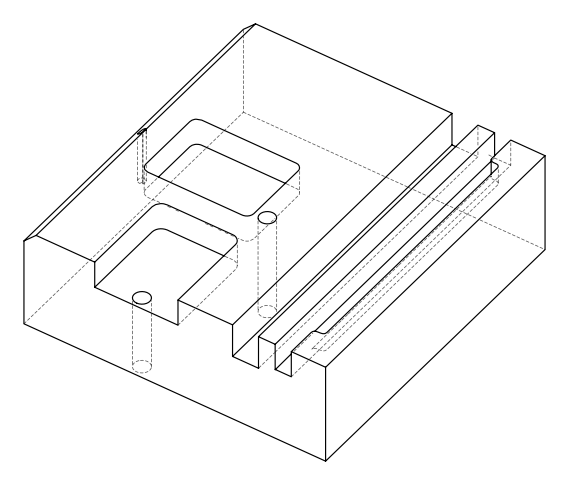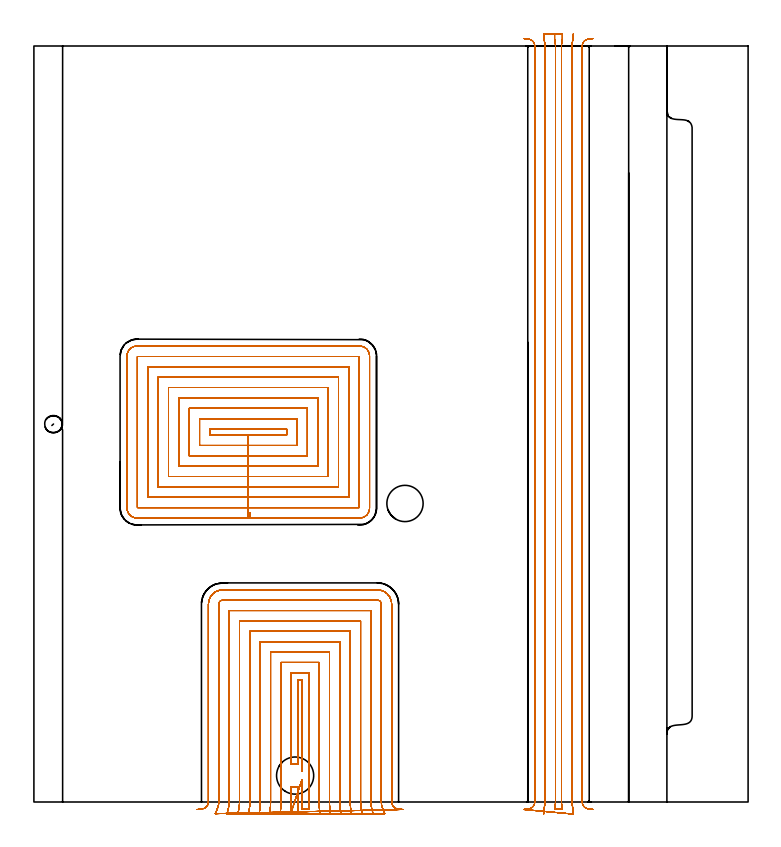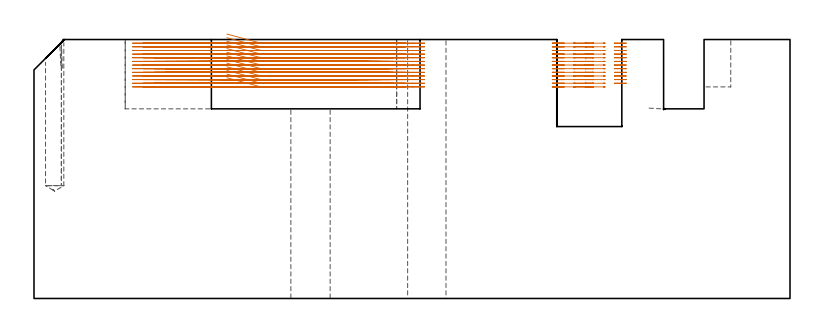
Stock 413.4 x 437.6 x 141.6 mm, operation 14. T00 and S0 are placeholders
(PLAN: 18 operations, 14 tool changes, 369.8 min)
(1 SPOT_DRILL | STEP1HOLE | NXT0321_9005460120000 | 0.05 min | 178 mm3)
(2 SPOT_DRILL_1 | STEP1HOLE_1 | NXT0321_9005460120000 | 0.06 min | 4453 mm3)
(3 SPOT_DRILL_2 | STEP1POCKET | NXT0321_9005460120000 | 0.03 min | 4 mm3)
(4 DRILL_BLIND_HOLE_INTO_CENTER | STEP1HOLE | NXT0301_026 | 0.04 min | 122 mm3)
(5 GUN_DRILL_THROUGH_HOLE | STEP1HOLE | UGT0307_001 | 0.63 min | 2581 mm3)
(6 SPADE_DRILL_TO_ENLARGE_THROUGH_HOLE | STEP1HOLE | UGT0306_004 | 0.59 min | 17317 mm3)
(7 DRILL_TO_ENLARGE_THROUGH_HOLE | STEP1HOLE | UGT0301_051 | 0.61 min | 28774 mm3)
(8 DRILL_BLIND_HOLE_INTO_CENTER_1 | STEP1HOLE_1 | NXT0301_062 | 0.07 min | 682 mm3)
(9 GUN_DRILL_THROUGH_HOLE_1 | STEP1HOLE_1 | UGT0307_006 | 0.52 min | 5759 mm3)
(10 DRILL_TO_ENLARGE_THROUGH_HOLE_1 | STEP1HOLE_1 | NXT0301_102 | 0.45 min | 9307 mm3)
(11 DRILL_TO_ENLARGE_THROUGH_HOLE_2 | STEP1HOLE_1 | UGT0301_052 | 0.46 min | 31129 mm3)
(12 DRILL_BLIND_HOLE_INTO_CENTER_2 | STEP1POCKET | UGT0301_032 | 0.34 min | 6322 mm3)
(13 AREA_MILL | FG_CHAMFER_SURFACE | UGT0205_001 | 21.44 min | 59886 mm3)
(14 MILL_OPEN_POCKET | POCKET_OPEN | NXT0201_009 | Follow Part, ap 2, ae 75% | 305.53 min | 1560207 mm3)
(15 MILL_RECTANGULAR_POCKET | POCKET_RECTANGULAR_STRAIGHT | NXT0201_012 | Follow Part, ap 4, ae 75% | 11.27 min | 190527 mm3)
(16 MILL_SLOT | SLOT_PARTIAL_RECTANGULAR | NXT0201_012 | Follow Part, ap 4, ae 75% | 13.91 min | 168472 mm3)
(17 MILL_RECTANGULAR_SLOT | SLOT_RECTANGULAR | UGT0201_004 | Follow Part, ap 8, ae 75% | 6.12 min | 337279 mm3)
(18 MILL_RECTANGULAR_SLOT_1 | SLOT_RECTANGULAR_1 | NXT0201_012 | Follow Part, ap 4, ae 75% | 7.66 min | 116016 mm3)
(TOOL NXT0321_9005460120000 | NC Spot Drill, 142deg, 12mm, Carbide, Uncoated | D12 PA142 FL30 Z2)
(TOOL NXT0301_026 | Carbide Drill 5.5mm [860.1-0550-017A1-MM 2214] | D5.5 PA140 FL28 Z2)
(TOOL UGT0307_001 | Gun Drill 5 mm | D5 PA130 FL24 Z1)
(TOOL UGT0306_004 | Spade Drill 13.5mm | D13.5 PA132 FL10 Z2)
(TOOL UGT0301_051 | Twist Drill 21 mm | D21 PA118 FL145 Z2)
(TOOL NXT0301_062 | Carbide Drill 9.1mm [860.1-0910-027A1-MM 2214] | D9.1 PA140 FL47 Z2)
(TOOL UGT0307_006 | Gun Drill 9 mm | D9 PA130 FL24 Z1)
(TOOL NXT0301_102 | Carbide Drill 13.5mm [860.1-1350-108A1-MM 2214] | D13.5 PA140 FL123 Z2)
(TOOL UGT0301_052 | Twist Drill 21.5 mm | D21.5 PA118 FL150 Z2)
(TOOL UGT0301_032 | Twist Drill 10 mm | D10 PA118 FL87 Z2)
(TOOL UGT0205_001 | Chamfer Mill 20 x 3 x 45 deg. | D20 FL50 Z2)
(TOOL NXT0201_009 | ENDMILL 8mm [2P460-0800-NA 1630] | D8 FL26 Z6)
(TOOL NXT0201_012 | ENDMILL 16mm [2P460-1600-NA 1630] | D16 FL38 Z6)
(TOOL UGT0201_004 | End Mill 32 mm | D32 FL53 Z6)
(OP 14 MILL_OPEN_POCKET, part 1 of 2)
G17 G21 G94 G90
T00 M6
G54
G17 G0 G90 X152.643 Y-6.992 S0 M3
G43 Z151.6 H1
Z139.608
G94 G1 X152.857 Y-4. F250.
G3 X153. Y0. R56. F500.
G1 Y8.801
G2 X150.172 Y8.636 R6.803
G1 X149.813 Y8.701
X149.667 Y8.732
X149.209 Y8.855
G2 X149. Y8.923 R6.803
G1 Y0.
G2 X148.846 Y-4. R52.
G1 X148.615 Y-6.991 F250.
X155.1 Y12.804 F500.
Y9.804 F250.
Y0. F500.
G3 X155.243 Y-4. R56.
G1 X159.254
G2 X159.1 Y0. R52.
G1 Y74.8
X149.
Y21.675
G2 X153. Y21.795 R6.769
G1 Y70.8
X155.1
Y20.8
Y17.8 F250.
G0 Z151.6
X165.535 Y-6.989
Z139.608
G1 X165.274 Y-4.
G2 X165.1 Y0. R46. F500.
G1 Y80.8
X143.
Y0.
G2 X142.826 Y-4. R46.
G1 X142.565 Y-6.989 F250.
X171.601 Y-6.985
X171.301 Y-4.
G2 X171.1 Y0. R40. F500.
G1 Y86.8
X137.
Y0.
G2 X136.799 Y-4. R40.
G1 X136.499 Y-6.985 F250.
X177.689 Y-6.979
X177.336 Y-4.
G2 X177.1 Y0. R34. F500.
G1 Y92.8
X131.
Y0.
G2 X130.764 Y-4. R34.
G1 X130.411 Y-6.979 F250.
X183.816 Y-6.969
X183.387 Y-4.
G2 X183.1 Y0. R28. F500.
G1 Y98.8
X125.
Y0.
G2 X124.713 Y-4. R28.
G1 X124.284 Y-6.969 F250.
X190.012 Y-6.95
X189.467 Y-4.
G2 X189.1 Y0. R22. F500.
G1 Y104.8
X119.
Y0.
G2 X118.633 Y-4. R22.
G1 X118.088 Y-6.95 F250.
X196.358 Y-6.905
X195.608 Y-4.
G2 X195.1 Y0. R16. F500.
G1 Y110.8
X113.
Y0.
G2 X112.492 Y-4. R16.
G1 X111.742 Y-6.905 F250.
X203.135 Y-6.75
X201.935 Y-4.
G2 X201.1 Y0. R10. F500.
G1 Y114.5
G3 X198.8 Y116.8 R2.3
G1 X109.3
G3 X107. Y114.5 R2.3
G1 Y0.
G2 X106.165 Y-4. R10.
G1 X104.965 Y-6.75 F250.
X213.589 Y-4.337
X210.611 Y-3.97
G2 X207.1 Y0. R4. F500.
G1 Y114.5
G3 X198.8 Y122.8 R8.3
G1 X109.3
G3 X101. Y114.5 R8.3
G1 Y0.
G2 X97.489 Y-3.97 R4.
G1 X94.511 Y-4.337 F250.
G0 X152.643 Y-6.992 Z137.615
G1 X152.857 Y-4.
G3 X153. Y0. R56. F500.
G1 Y8.802
G2 X149.258 Y8.841 R6.804
X149. Y8.923 R6.803
G1 Y0.
G2 X148.846 Y-4. R52.
G1 X148.615 Y-6.991 F250.
X155.1 Y12.804 F500.
Y9.804 F250.
Y0. F500.
G3 X155.243 Y-4. R56.
G1 X159.254
G2 X159.1 Y0. R52.
G1 Y74.8
X149.
Y21.675
G2 X153. Y21.795 R6.77
G1 Y70.8
X155.1
Y20.8
Y17.8 F250.
G0 Z151.6
X165.535 Y-6.989
Z137.615
G1 X165.274 Y-4.
G2 X165.1 Y0. R46. F500.
G1 Y80.8
X143.
Y0.
G2 X142.826 Y-4. R46.
G1 X142.565 Y-6.989 F250.
X171.601 Y-6.985
X171.301 Y-4.
G2 X171.1 Y0. R40. F500.
G1 Y86.8
X137.
Y0.
G2 X136.799 Y-4. R40.
G1 X136.499 Y-6.985 F250.
X177.689 Y-6.979
X177.336 Y-4.
G2 X177.1 Y0. R34. F500.
G1 Y92.8
X131.
Y0.
G2 X130.764 Y-4. R34.
G1 X130.411 Y-6.979 F250.
X183.816 Y-6.969
X183.387 Y-4.
G2 X183.1 Y0. R28. F500.
G1 Y98.8
X125.
Y0.
G2 X124.713 Y-4. R28.
G1 X124.284 Y-6.969 F250.
X190.012 Y-6.95
X189.467 Y-4.
G2 X189.1 Y0. R22. F500.
G1 Y104.8
X119.
Y0.
G2 X118.633 Y-4. R22.
G1 X118.088 Y-6.95 F250.
X196.358 Y-6.905
X195.608 Y-4.
G2 X195.1 Y0. R16. F500.
G1 Y110.8
X113.
Y0.
G2 X112.492 Y-4. R16.
G1 X111.742 Y-6.905 F250.
X203.135 Y-6.75
X201.935 Y-4.
G2 X201.1 Y0. R10. F500.
G1 Y114.5
G3 X198.8 Y116.8 R2.3
G1 X109.3
G3 X107. Y114.5 R2.3
G1 Y0.
G2 X106.165 Y-4. R10.
G1 X104.965 Y-6.75 F250.
X213.589 Y-4.337
X210.611 Y-3.97
G2 X207.1 Y0. R4. F500.
G1 Y114.5
G3 X198.8 Y122.8 R8.3
G1 X109.3
G3 X101. Y114.5 R8.3
G1 Y0.
G2 X97.489 Y-3.97 R4.
G1 X94.511 Y-4.337 F250.
G0 X152.643 Y-6.992 Z135.623
G1 X152.857 Y-4.
G3 X153. Y0. R56. F500.
G1 Y8.802
G2 X149. Y8.923 R6.804
G1 Y0.
G2 X148.846 Y-4. R52.
G1 X148.615 Y-6.991 F250.
X155.1 Y12.804 F500.
Y9.804 F250.
Y0. F500.
G3 X155.243 Y-4. R56.
G1 X159.254
G2 X159.1 Y0. R52.
G1 Y74.8
X149.
Y21.675
G2 X153. Y21.795 R6.77
G1 Y70.8
X155.1
Y20.8
Y17.8 F250.
G0 Z151.6
X165.535 Y-6.989
Z135.623
G1 X165.274 Y-4.
G2 X165.1 Y0. R46. F500.
G1 Y80.8
X143.
Y0.
G2 X142.826 Y-4. R46.
G1 X142.565 Y-6.989 F250.
X171.601 Y-6.985
X171.301 Y-4.
G2 X171.1 Y0. R40. F500.
G1 Y86.8
X137.
Y0.
G2 X136.799 Y-4. R40.
G1 X136.499 Y-6.985 F250.
X177.689 Y-6.979
X177.336 Y-4.
G2 X177.1 Y0. R34. F500.
G1 Y92.8
X131.
Y0.
G2 X130.764 Y-4. R34.
G1 X130.411 Y-6.979 F250.
X183.816 Y-6.969
X183.387 Y-4.
G2 X183.1 Y0. R28. F500.
G1 Y98.8
X125.
Y0.
G2 X124.713 Y-4. R28.
G1 X124.284 Y-6.969 F250.
X190.012 Y-6.95
X189.467 Y-4.
G2 X189.1 Y0. R22. F500.
G1 Y104.8
X119.
Y0.
G2 X118.633 Y-4. R22.
G1 X118.088 Y-6.95 F250.
X196.358 Y-6.905
X195.608 Y-4.
G2 X195.1 Y0. R16. F500.
G1 Y110.8
X113.
Y0.
G2 X112.492 Y-4. R16.
G1 X111.742 Y-6.905 F250.
X203.135 Y-6.75
X201.935 Y-4.
G2 X201.1 Y0. R10. F500.
G1 Y114.5
G3 X198.8 Y116.8 R2.3
G1 X109.3
G3 X107. Y114.5 R2.3
G1 Y0.
G2 X106.165 Y-4. R10.
G1 X104.965 Y-6.75 F250.
X213.589 Y-4.337
X210.611 Y-3.97
G2 X207.1 Y0. R4. F500.
G1 Y114.5
G3 X198.8 Y122.8 R8.3
G1 X109.3
G3 X101. Y114.5 R8.3
G1 Y0.
G2 X97.489 Y-3.97 R4.
G1 X94.511 Y-4.337 F250.
G0 X152.643 Y-6.992 Z133.631
G1 X152.857 Y-4.
G3 X153. Y0. R56. F500.
G1 Y8.802
G2 X149. Y8.923 R6.804
G1 Y0.
G2 X148.846 Y-4. R52.
G1 X148.615 Y-6.991 F250.
X155.1 Y12.804 F500.
Y9.804 F250.
Y0. F500.
G3 X155.243 Y-4. R56.
G1 X159.254
G2 X159.1 Y0. R52.
G1 Y74.8
X149.
Y21.675
G2 X153. Y21.795 R6.769
G1 Y70.8
X155.1
Y20.8
Y17.8 F250.
G0 Z151.6
X165.535 Y-6.989
Z133.631
G1 X165.274 Y-4.
G2 X165.1 Y0. R46. F500.
G1 Y80.8
X143.
Y0.
G2 X142.826 Y-4. R46.
G1 X142.565 Y-6.989 F250.
X171.601 Y-6.985
X171.301 Y-4.
G2 X171.1 Y0. R40. F500.
G1 Y86.8
X137.
Y0.
G2 X136.799 Y-4. R40.
G1 X136.499 Y-6.985 F250.
X177.689 Y-6.979
X177.336 Y-4.
G2 X177.1 Y0. R34. F500.
G1 Y92.8
X131.
Y0.
G2 X130.764 Y-4. R34.
G1 X130.411 Y-6.979 F250.
X183.816 Y-6.969
X183.387 Y-4.
G2 X183.1 Y0. R28. F500.
G1 Y98.8
X125.
Y0.
G2 X124.713 Y-4. R28.
G1 X124.284 Y-6.969 F250.
X190.012 Y-6.95
X189.467 Y-4.
G2 X189.1 Y0. R22. F500.
G1 Y104.8
X119.
Y0.
G2 X118.633 Y-4. R22.
G1 X118.088 Y-6.95 F250.
X196.358 Y-6.905
X195.608 Y-4.
G2 X195.1 Y0. R16. F500.
G1 Y110.8
X113.
Y0.
G2 X112.492 Y-4. R16.
G1 X111.742 Y-6.905 F250.
X203.135 Y-6.75
X201.935 Y-4.
G2 X201.1 Y0. R10. F500.
G1 Y114.5
G3 X198.8 Y116.8 R2.3
G1 X109.3
G3 X107. Y114.5 R2.3
G1 Y0.
G2 X106.165 Y-4. R10.
G1 X104.965 Y-6.75 F250.
X213.589 Y-4.337
X210.611 Y-3.97
G2 X207.1 Y0. R4. F500.
G1 Y114.5
G3 X198.8 Y122.8 R8.3
G1 X109.3
G3 X101. Y114.5 R8.3
G1 Y0.
G2 X97.489 Y-3.97 R4.
G1 X94.511 Y-4.337 F250.
G0 X152.643 Y-6.992 Z131.638
G1 X152.857 Y-4.
G3 X153. Y0. R56. F500.
G1 Y8.802
G2 X149. Y8.923 R6.804
G1 Y0.
G2 X148.846 Y-4. R52.
G1 X148.615 Y-6.991 F250.
X155.1 Y12.804 F500.
Y9.804 F250.
Y0. F500.
G3 X155.243 Y-4. R56.
G1 X159.254
G2 X159.1 Y0. R52.
G1 Y74.8
X149.
Y21.675
G2 X153. Y21.795 R6.769
G1 Y70.8
X155.1
Y20.8
Y17.8 F250.
G0 Z151.6
X165.535 Y-6.989
Z131.638
G1 X165.274 Y-4.
G2 X165.1 Y0. R46. F500.
G1 Y80.8
X143.
Y0.
G2 X142.826 Y-4. R46.
G1 X142.565 Y-6.989 F250.
X171.601 Y-6.985
X171.301 Y-4.
G2 X171.1 Y0. R40. F500.
G1 Y86.8
X137.
Y0.
G2 X136.799 Y-4. R40.
G1 X136.499 Y-6.985 F250.
X177.689 Y-6.979
X177.336 Y-4.
G2 X177.1 Y0. R34. F500.
G1 Y92.8
X131.
Y0.
G2 X130.764 Y-4. R34.
G1 X130.411 Y-6.979 F250.
X183.816 Y-6.969
X183.387 Y-4.
G2 X183.1 Y0. R28. F500.
G1 Y98.8
X125.
Y0.
G2 X124.713 Y-4. R28.
G1 X124.284 Y-6.969 F250.
X190.012 Y-6.95
X189.467 Y-4.
G2 X189.1 Y0. R22. F500.
G1 Y104.8
X119.
Y0.
G2 X118.633 Y-4. R22.
G1 X118.088 Y-6.95 F250.
X196.358 Y-6.905
X195.608 Y-4.
G2 X195.1 Y0. R16. F500.
G1 Y110.8
X113.
Y0.
G2 X112.492 Y-4. R16.
G1 X111.742 Y-6.905 F250.
X203.135 Y-6.75
X201.935 Y-4.
G2 X201.1 Y0. R10. F500.
G1 Y114.5
G3 X198.8 Y116.8 R2.3
G1 X109.3
G3 X107. Y114.5 R2.3
G1 Y0.
G2 X106.165 Y-4. R10.
G1 X104.965 Y-6.75 F250.
X213.589 Y-4.337
X210.611 Y-3.97
G2 X207.1 Y0. R4. F500.
G1 Y114.5
G3 X198.8 Y122.8 R8.3
G1 X109.3
G3 X101. Y114.5 R8.3
G1 Y0.
G2 X97.489 Y-3.97 R4.
G1 X94.511 Y-4.337 F250.
G0 X152.643 Y-6.992 Z129.646
G1 X152.857 Y-4.
G3 X153. Y0. R56. F500.
G1 Y8.802
G2 X149. Y8.923 R6.804
G1 Y0.
G2 X148.846 Y-4. R52.
G1 X148.615 Y-6.991 F250.
X155.1 Y12.804 F500.
Y9.804 F250.
Y0. F500.
G3 X155.243 Y-4. R56.
G1 X159.254
G2 X159.1 Y0. R52.
G1 Y74.8
X149.
Y21.675
G2 X153. Y21.795 R6.769
G1 Y70.8
X155.1
Y20.8
Y17.8 F250.
G0 Z151.6
X165.535 Y-6.989
Z129.646
G1 X165.274 Y-4.
G2 X165.1 Y0. R46. F500.
G1 Y80.8
X143.
Y0.
G2 X142.826 Y-4. R46.
G1 X142.565 Y-6.989 F250.
X171.601 Y-6.985
X171.301 Y-4.
G2 X171.1 Y0. R40. F500.
G1 Y86.8
X137.
Y0.
G2 X136.799 Y-4. R40.
G1 X136.499 Y-6.985 F250.
X177.689 Y-6.979
X177.336 Y-4.
G2 X177.1 Y0. R34. F500.
G1 Y92.8
X131.
Y0.
G2 X130.764 Y-4. R34.
G1 X130.411 Y-6.979 F250.
X183.816 Y-6.969
X183.387 Y-4.
G2 X183.1 Y0. R28. F500.
G1 Y98.8
X125.
Y0.
G2 X124.713 Y-4. R28.
G1 X124.284 Y-6.969 F250.
X190.012 Y-6.95
X189.467 Y-4.
G2 X189.1 Y0. R22. F500.
G1 Y104.8
X119.
Y0.
G2 X118.633 Y-4. R22.
G1 X118.088 Y-6.95 F250.
X196.358 Y-6.905
X195.608 Y-4.
G2 X195.1 Y0. R16. F500.
G1 Y110.8
X113.
Y0.
G2 X112.492 Y-4. R16.
G1 X111.742 Y-6.905 F250.
X203.135 Y-6.75
X201.935 Y-4.
G2 X201.1 Y0. R10. F500.
G1 Y114.5
G3 X198.8 Y116.8 R2.3
G1 X109.3
G3 X107. Y114.5 R2.3
G1 Y0.
G2 X106.165 Y-4. R10.
G1 X104.965 Y-6.75 F250.
X213.589 Y-4.337
X210.611 Y-3.97
G2 X207.1 Y0. R4. F500.
G1 Y114.5
G3 X198.8 Y122.8 R8.3
G1 X109.3
G3 X101. Y114.5 R8.3
G1 Y0.
G2 X97.489 Y-3.97 R4.
G1 X94.511 Y-4.337 F250.
G0 X152.643 Y-6.992 Z127.654
G1 X152.857 Y-4.
G3 X153. Y0. R56. F500.
G1 Y8.802
G2 X149. Y8.923 R6.804
G1 Y0.
G2 X148.846 Y-4. R52.
G1 X148.615 Y-6.991 F250.
X155.1 Y12.804 F500.
Y9.804 F250.
Y0. F500.
G3 X155.243 Y-4. R56.
G1 X159.254
G2 X159.1 Y0. R52.
G1 Y74.8
X149.
Y21.675
G2 X153. Y21.795 R6.769
G1 Y70.8
X155.1
Y20.8
Y17.8 F250.
G0 Z151.6
X165.535 Y-6.989
Z127.654
G1 X165.274 Y-4.
G2 X165.1 Y0. R46. F500.
G1 Y80.8
X143.
Y0.
G2 X142.826 Y-4. R46.
G1 X142.565 Y-6.989 F250.
X171.601 Y-6.985
X171.301 Y-4.
G2 X171.1 Y0. R40. F500.
G1 Y86.8
X137.
Y0.
G2 X136.799 Y-4. R40.
G1 X136.499 Y-6.985 F250.
X177.689 Y-6.979
X177.336 Y-4.
G2 X177.1 Y0. R34. F500.
G1 Y92.8
X131.
Y0.
G2 X130.764 Y-4. R34.
G1 X130.411 Y-6.979 F250.
X183.816 Y-6.969
X183.387 Y-4.
G2 X183.1 Y0. R28. F500.
G1 Y98.8
X125.
Y0.
G2 X124.713 Y-4. R28.
G1 X124.284 Y-6.969 F250.
X190.012 Y-6.95
X189.467 Y-4.
G2 X189.1 Y0. R22. F500.
G1 Y104.8
X119.
Y0.
G2 X118.633 Y-4. R22.
G1 X118.088 Y-6.95 F250.
X196.358 Y-6.905
X195.608 Y-4.
G2 X195.1 Y0. R16. F500.
G1 Y110.8
X113.
Y0.
G2 X112.492 Y-4. R16.
G1 X111.742 Y-6.905 F250.
X203.135 Y-6.75
X201.935 Y-4.
G2 X201.1 Y0. R10. F500.
G1 Y114.5
G3 X198.8 Y116.8 R2.3
G1 X109.3
G3 X107. Y114.5 R2.3
G1 Y0.
G2 X106.165 Y-4. R10.
G1 X104.965 Y-6.75 F250.
X213.589 Y-4.337
X210.611 Y-3.97
G2 X207.1 Y0. R4. F500.
G1 Y114.5
G3 X198.8 Y122.8 R8.3
G1 X109.3
G3 X101. Y114.5 R8.3
G1 Y0.
G2 X97.489 Y-3.97 R4.
G1 X94.511 Y-4.337 F250.
G0 X152.643 Y-6.992 Z125.661
G1 X152.857 Y-4.
G3 X153. Y0. R56. F500.
G1 Y8.802
G2 X149.264 Y8.839 R6.804
X149. Y8.923 R6.803
G1 Y0.
G2 X148.846 Y-4. R52.
G1 X148.615 Y-6.991 F250.
X155.1 Y12.804 F500.
Y9.804 F250.
Y0. F500.
G3 X155.243 Y-4. R56.
G1 X159.254
G2 X159.1 Y0. R52.
G1 Y74.8
X149.
Y21.675
G2 X153. Y21.795 R6.769
G1 Y70.8
X155.1
Y20.8
Y17.8 F250.
G0 Z151.6
X165.535 Y-6.989
Z125.661
G1 X165.274 Y-4.
G2 X165.1 Y0. R46. F500.
G1 Y80.8
X143.
Y0.
G2 X142.826 Y-4. R46.
G1 X142.565 Y-6.989 F250.
X171.601 Y-6.985
X171.301 Y-4.
G2 X171.1 Y0. R40. F500.
G1 Y86.8
X137.
Y0.
G2 X136.799 Y-4. R40.
G1 X136.499 Y-6.985 F250.
X177.689 Y-6.979
X177.336 Y-4.
G2 X177.1 Y0. R34. F500.
G1 Y92.8
X131.
Y0.
G2 X130.764 Y-4. R34.
G1 X130.411 Y-6.979 F250.
X183.816 Y-6.969
X183.387 Y-4.
G2 X183.1 Y0. R28. F500.
G1 Y98.8
X125.
Y0.
G2 X124.713 Y-4. R28.
G1 X124.284 Y-6.969 F250.
X190.012 Y-6.95
X189.467 Y-4.
G2 X189.1 Y0. R22. F500.
G1 Y104.8
X119.
Y0.
G2 X118.633 Y-4. R22.
G1 X118.088 Y-6.95 F250.
X196.358 Y-6.905
X195.608 Y-4.
G2 X195.1 Y0. R16. F500.
G1 Y110.8
X113.
Y0.
G2 X112.492 Y-4. R16.
G1 X111.742 Y-6.905 F250.
X203.135 Y-6.75
X201.935 Y-4.
G2 X201.1 Y0. R10. F500.
G1 Y114.5
G3 X198.8 Y116.8 R2.3
G1 X109.3
G3 X107. Y114.5 R2.3
G1 Y0.
G2 X106.165 Y-4. R10.
G1 X104.965 Y-6.75 F250.
X213.589 Y-4.337
X210.611 Y-3.97
G2 X207.1 Y0. R4. F500.
G1 Y114.5
G3 X198.8 Y122.8 R8.3
G1 X109.3
G3 X101. Y114.5 R8.3
G1 Y0.
G2 X97.489 Y-3.97 R4.
G1 X94.511 Y-4.337 F250.
G0 X152.643 Y-6.992 Z123.669
G1 X152.857 Y-4.
G3 X153. Y0. R56. F500.
G1 Y8.802
G2 X149.264 Y8.839 R6.804
X149. Y8.923 R6.803
G1 Y0.
G2 X148.846 Y-4. R52.
G1 X148.615 Y-6.991 F250.
X155.1 Y12.804 F500.
Y9.804 F250.
Y0. F500.
G3 X155.243 Y-4. R56.
G1 X159.254
G2 X159.1 Y0. R52.
G1 Y74.8
X149.
Y21.675
G2 X153. Y21.795 R6.77
G1 Y70.8
X155.1
Y20.8
Y17.8 F250.
G0 Z151.6
X165.535 Y-6.989
Z123.669
G1 X165.274 Y-4.
G2 X165.1 Y0. R46. F500.
G1 Y80.8
X143.
Y0.
G2 X142.826 Y-4. R46.
G1 X142.565 Y-6.989 F250.
X171.601 Y-6.985
X171.301 Y-4.
G2 X171.1 Y0. R40. F500.
G1 Y86.8
X137.
Y0.
G2 X136.799 Y-4. R40.
G1 X136.499 Y-6.985 F250.
X177.689 Y-6.979
X177.336 Y-4.
G2 X177.1 Y0. R34. F500.
G1 Y92.8
X131.
Y0.
G2 X130.764 Y-4. R34.
G1 X130.411 Y-6.979 F250.
X183.816 Y-6.969
X183.387 Y-4.
G2 X183.1 Y0. R28. F500.
G1 Y98.8
X125.
Y0.
G2 X124.713 Y-4. R28.
G1 X124.284 Y-6.969 F250.
X190.012 Y-6.95
X189.467 Y-4.
G2 X189.1 Y0. R22. F500.
G1 Y104.8
X119.
Y0.
G2 X118.633 Y-4. R22.
G1 X118.088 Y-6.95 F250.
X196.358 Y-6.905
X195.608 Y-4.
G2 X195.1 Y0. R16. F500.
G1 Y110.8
X113.
Y0.
G2 X112.492 Y-4. R16.
G1 X111.742 Y-6.905 F250.
X203.135 Y-6.75
X201.935 Y-4.
G2 X201.1 Y0. R10. F500.
G1 Y114.5
G3 X198.8 Y116.8 R2.3
G1 X109.3
G3 X107. Y114.5 R2.3
G1 Y0.
G2 X106.165 Y-4. R10.
G1 X104.965 Y-6.75 F250.
X213.589 Y-4.337
X210.611 Y-3.97
G2 X207.1 Y0. R4. F500.
G1 Y114.5
G3 X198.8 Y122.8 R8.3
G1 X109.3
G3 X101. Y114.5 R8.3
G1 Y0.
G2 X97.489 Y-3.97 R4.
G1 X94.511 Y-4.337 F250.
G0 X152.643 Y-6.992 Z121.677
G1 X152.857 Y-4.
G3 X153. Y0. R56. F500.
G1 Y8.802
G2 X149. Y8.923 R6.804
G1 Y0.
G2 X148.846 Y-4. R52.
G1 X148.615 Y-6.991 F250.
X155.1 Y12.804 F500.
Y9.804 F250.
Y0. F500.
G3 X155.243 Y-4. R56.
G1 X159.254
G2 X159.1 Y0. R52.
G1 Y74.8
X149.
Y21.675
G2 X153. Y21.795 R6.77
G1 Y70.8
X155.1
Y20.8
Y17.8 F250.
G0 Z151.6
X165.535 Y-6.989
Z121.677
G1 X165.274 Y-4.
G2 X165.1 Y0. R46. F500.
G1 Y80.8
X143.
Y0.
G2 X142.826 Y-4. R46.
G1 X142.565 Y-6.989 F250.
X171.601 Y-6.985
X171.301 Y-4.
G2 X171.1 Y0. R40. F500.
G1 Y86.8
X137.
Y0.
G2 X136.799 Y-4. R40.
G1 X136.499 Y-6.985 F250.
X177.689 Y-6.979
X177.336 Y-4.
G2 X177.1 Y0. R34. F500.
G1 Y92.8
X131.
Y0.
G2 X130.764 Y-4. R34.
G1 X130.411 Y-6.979 F250.
X183.816 Y-6.969
X183.387 Y-4.
G2 X183.1 Y0. R28. F500.
G1 Y98.8
X125.
Y0.
G2 X124.713 Y-4. R28.
G1 X124.284 Y-6.969 F250.
X190.012 Y-6.95
X189.467 Y-4.
G2 X189.1 Y0. R22. F500.
G1 Y104.8
X119.
Y0.
G2 X118.633 Y-4. R22.
G1 X118.088 Y-6.95 F250.
X196.358 Y-6.905
X195.608 Y-4.
G2 X195.1 Y0. R16. F500.
G1 Y110.8
X113.
Y0.
G2 X112.492 Y-4. R16.
G1 X111.742 Y-6.905 F250.
X203.135 Y-6.75
X201.935 Y-4.
G2 X201.1 Y0. R10. F500.
G1 Y114.5
G3 X198.8 Y116.8 R2.3
G1 X109.3
G3 X107. Y114.5 R2.3
G1 Y0.
G2 X106.165 Y-4. R10.
G1 X104.965 Y-6.75 F250.
X213.589 Y-4.337
X210.611 Y-3.97
G2 X207.1 Y0. R4. F500.
G1 Y114.5
G3 X198.8 Y122.8 R8.3
G1 X109.3
G3 X101. Y114.5 R8.3
G1 Y0.
G2 X97.489 Y-3.97 R4.
G1 X94.511 Y-4.337 F250.
G0 X152.643 Y-6.992 Z119.685
G1 X152.857 Y-4.
G3 X153. Y0. R56. F500.
G1 Y8.802
G2 X149. Y8.923 R6.804
G1 Y0.
G2 X148.846 Y-4. R52.
G1 X148.615 Y-6.991 F250.
X155.1 Y12.804 F500.
Y9.804 F250.
Y0. F500.
G3 X155.243 Y-4. R56.
G1 X159.254
G2 X159.1 Y0. R52.
G1 Y74.8
X149.
Y21.675
G2 X153. Y21.795 R6.769
G1 Y70.8
X155.1
Y20.8
Y17.8 F250.
G0 Z151.6
X165.535 Y-6.989
Z119.685
G1 X165.274 Y-4.
G2 X165.1 Y0. R46. F500.
G1 Y80.8
X143.
Y0.
G2 X142.826 Y-4. R46.
G1 X142.565 Y-6.989 F250.
X171.601 Y-6.985
X171.301 Y-4.
G2 X171.1 Y0. R40. F500.
G1 Y86.8
X137.
Y0.
G2 X136.799 Y-4. R40.
G1 X136.499 Y-6.985 F250.
X177.689 Y-6.979
X177.336 Y-4.
G2 X177.1 Y0. R34. F500.
G1 Y92.8
X131.
Y0.
G2 X130.764 Y-4. R34.
G1 X130.411 Y-6.979 F250.
X183.816 Y-6.969
X183.387 Y-4.
G2 X183.1 Y0. R28. F500.
G1 Y98.8
X125.
Y0.
G2 X124.713 Y-4. R28.
G1 X124.284 Y-6.969 F250.
X190.012 Y-6.95
X189.467 Y-4.
G2 X189.1 Y0. R22. F500.
G1 Y104.8
X119.
Y0.
G2 X118.633 Y-4. R22.
G1 X118.088 Y-6.95 F250.
X196.358 Y-6.905
X195.608 Y-4.
G2 X195.1 Y0. R16. F500.
G1 Y110.8
X113.
Y0.
G2 X112.492 Y-4. R16.
G1 X111.742 Y-6.905 F250.
X203.135 Y-6.75
X201.935 Y-4.
G2 X201.1 Y0. R10. F500.
G1 Y114.5
G3 X198.8 Y116.8 R2.3
G1 X109.3
G3 X107. Y114.5 R2.3
G1 Y0.
G2 X106.165 Y-4. R10.
G1 X104.965 Y-6.75 F250.
X213.589 Y-4.337
X210.611 Y-3.97
G2 X207.1 Y0. R4. F500.
G1 Y114.5
G3 X198.8 Y122.8 R8.3
G1 X109.3
G3 X101. Y114.5 R8.3
G1 Y0.
G2 X97.489 Y-3.97 R4.
G1 X94.511 Y-4.337 F250.
G0 X152.643 Y-6.992 Z117.692
G1 X152.857 Y-4.
G3 X153. Y0. R56. F500.
G1 Y8.802
G2 X149. Y8.923 R6.804
G1 Y0.
G2 X148.846 Y-4. R52.
G1 X148.615 Y-6.991 F250.
X155.1 Y12.804 F500.
Y9.804 F250.
Y0. F500.
G3 X155.243 Y-4. R56.
G1 X159.254
G2 X159.1 Y0. R52.
G1 Y74.8
X149.
Y21.675
G2 X153. Y21.795 R6.769
G1 Y70.8
X155.1
Y20.8
Y17.8 F250.
G0 Z151.6
X165.535 Y-6.989
Z117.692
G1 X165.274 Y-4.
G2 X165.1 Y0. R46. F500.
G1 Y80.8
X143.
Y0.
G2 X142.826 Y-4. R46.
G1 X142.565 Y-6.989 F250.
X171.601 Y-6.985
X171.301 Y-4.
G2 X171.1 Y0. R40. F500.
G1 Y86.8
X137.
Y0.
G2 X136.799 Y-4. R40.
G1 X136.499 Y-6.985 F250.
X177.689 Y-6.979
X177.336 Y-4.
G2 X177.1 Y0. R34. F500.
G1 Y92.8
X131.
Y0.
G2 X130.764 Y-4. R34.
G1 X130.411 Y-6.979 F250.
X183.816 Y-6.969
X183.387 Y-4.
G2 X183.1 Y0. R28. F500.
G1 Y98.8
X125.
Y0.
G2 X124.713 Y-4. R28.
G1 X124.284 Y-6.969 F250.
X190.012 Y-6.95
X189.467 Y-4.
G2 X189.1 Y0. R22. F500.
G1 Y104.8
X119.
Y0.
G2 X118.633 Y-4. R22.
G1 X118.088 Y-6.95 F250.
X196.358 Y-6.905
X195.608 Y-4.
G2 X195.1 Y0. R16. F500.
G1 Y110.8
X113.
Y0.
G2 X112.492 Y-4. R16.
G1 X111.742 Y-6.905 F250.
X203.135 Y-6.75
X201.935 Y-4.
G2 X201.1 Y0. R10. F500.
G1 Y114.5
G3 X198.8 Y116.8 R2.3
G1 X109.3
G3 X107. Y114.5 R2.3
G1 Y0.
G2 X106.165 Y-4. R10.
G1 X104.965 Y-6.75 F250.
X213.589 Y-4.337
X210.611 Y-3.97
G2 X207.1 Y0. R4. F500.
G1 Y114.5
G3 X198.8 Y122.8 R8.3
G1 X109.3
G3 X101. Y114.5 R8.3
G1 Y0.
G2 X97.489 Y-3.97 R4.
G1 X94.511 Y-4.337 F250.
G0 X152.643 Y-6.992 Z115.7
G1 X152.857 Y-4.
G3 X153. Y0. R56. F500.
G1 Y8.802
G2 X149. Y8.923 R6.804
G1 Y0.
G2 X148.846 Y-4. R52.
G1 X148.615 Y-6.991 F250.
X155.1 Y12.804 F500.
Y9.804 F250.
Y0. F500.
G3 X155.243 Y-4. R56.
G1 X159.254
G2 X159.1 Y0. R52.
G1 Y74.8
X149.
Y21.675
G2 X153. Y21.795 R6.769
G1 Y70.8
X155.1
Y20.8
Y17.8 F250.
G0 Z151.6
X165.535 Y-6.989
Z115.7
G1 X165.274 Y-4.
G2 X165.1 Y0. R46. F500.
G1 Y80.8
X143.
Y0.
G2 X142.826 Y-4. R46.
G1 X142.565 Y-6.989 F250.
X171.601 Y-6.985
X171.301 Y-4.
G2 X171.1 Y0. R40. F500.
G1 Y86.8
X137.
Y0.
G2 X136.799 Y-4. R40.
G1 X136.499 Y-6.985 F250.
X177.689 Y-6.979
X177.336 Y-4.
G2 X177.1 Y0. R34. F500.
G1 Y92.8
X131.
Y0.
G2 X130.764 Y-4. R34.
G1 X130.411 Y-6.979 F250.
X183.816 Y-6.969
X183.387 Y-4.
G2 X183.1 Y0. R28. F500.
G1 Y98.8
X125.
Y0.
G2 X124.713 Y-4. R28.
G1 X124.284 Y-6.969 F250.
X190.012 Y-6.95
X189.467 Y-4.
G2 X189.1 Y0. R22. F500.
G1 Y104.8
X119.
Y0.
G2 X118.633 Y-4. R22.
G1 X118.088 Y-6.95 F250.
X196.358 Y-6.905
X195.608 Y-4.
G2 X195.1 Y0. R16. F500.
G1 Y110.8
X113.
Y0.
G2 X112.492 Y-4. R16.
G1 X111.742 Y-6.905 F250.
X203.135 Y-6.75
X201.935 Y-4.
G2 X201.1 Y0. R10. F500.
G1 Y114.5
G3 X198.8 Y116.8 R2.3
G1 X109.3
G3 X107. Y114.5 R2.3
G1 Y0.
G2 X106.165 Y-4. R10.
G1 X104.965 Y-6.75 F250.
X213.589 Y-4.337
X210.611 Y-3.97
G2 X207.1 Y0. R4. F500.
G1 Y114.5
G3 X198.8 Y122.8 R8.3
G1 X109.3
G3 X101. Y114.5 R8.3
G1 Y0.
G2 X97.489 Y-3.97 R4.
G1 X94.511 Y-4.337 F250.
G0 Z151.6
X105.468 Y212.4
Z144.6
G1 X124.1 Z139.608
X146.3 F500.
Y215.9
X101.9
Y212.4
X124.1
Y206.4
X152.3
Y221.9
X95.9
Y206.4
X124.1
Y200.4
X158.3
Y227.9
X89.9
Y200.4
X124.1
Y194.4
X164.3
Y233.9
X83.9
Y194.4
X124.1
Y188.4
X170.3
Y239.9
X77.9
Y188.4
X124.1
Y182.4
X176.3
Y245.9
X71.9
Y182.4
X124.1
Y176.4
X182.3
Y251.9
X65.9
Y176.4
X124.1
Y170.4
X188.3
Y257.9
X59.9
Y170.4
X124.1
Y164.4
X188.6
G3 X194.3 Y170.1 R5.7
G1 Y258.2
G3 X188.6 Y263.9 R5.7
G1 X59.6
G3 X53.9 Y258.2 R5.7
G1 Y170.1
G3 X59.6 Y164.4 R5.7
G1 X124.1
X125.1
Y167.4 F250.
G0 X105.468 Y212.4 Z142.608
G1 X124.1 Z137.615
X146.3 F500.
Y215.9
X101.9
Y212.4
X124.1
Y206.4
X152.3
Y221.9
X95.9
Y206.4
X124.1
Y200.4
X158.3
Y227.9
X89.9
Y200.4
X124.1
Y194.4
X164.3
Y233.9
X83.9
Y194.4
X124.1
Y188.4
X170.3
Y239.9
X77.9
Y188.4
X124.1
Y182.4
X176.3
Y245.9
X71.9
Y182.4
X124.1
Y176.4
X182.3
Y251.9
X65.9
Y176.4
X124.1
Y170.4
X188.3
Y257.9
X59.9
Y170.4
X124.1
Y164.4
X188.6
G3 X194.3 Y170.1 R5.7
G1 Y258.2
G3 X188.6 Y263.9 R5.7
G1 X59.6
G3 X53.9 Y258.2 R5.7
G1 Y170.1
G3 X59.6 Y164.4 R5.7
G1 X124.1
X125.1
Y167.4 F250.
G0 X105.468 Y212.4 Z140.615
G1 X124.1 Z135.623
X146.3 F500.
Y215.9
X101.9
Y212.4
X124.1
Y206.4
X152.3
Y221.9
X95.9
Y206.4
X124.1
Y200.4
X158.3
Y227.9
X89.9
Y200.4
X124.1
Y194.4
X164.3
Y233.9
X83.9
Y194.4
X124.1
Y188.4
X170.3
Y239.9
X77.9
Y188.4
X124.1
Y182.4
X176.3
Y245.9
X71.9
Y182.4
X124.1
Y176.4
X182.3
Y251.9
X65.9
Y176.4
X124.1
Y170.4
X188.3
Y257.9
X59.9
Y170.4
X124.1
Y164.4
X188.6
G3 X194.3 Y170.1 R5.7
G1 Y258.2
G3 X188.6 Y263.9 R5.7
G1 X59.6
G3 X53.9 Y258.2 R5.7
G1 Y170.1
G3 X59.6 Y164.4 R5.7
G1 X124.1
X125.1
Y167.4 F250.
G0 X105.468 Y212.4 Z138.623
G1 X124.1 Z133.631
X146.3 F500.
Y215.9
X101.9
Y212.4
X124.1
Y206.4
X152.3
Y221.9
X95.9
Y206.4
X124.1
Y200.4
X158.3
Y227.9
X89.9
Y200.4
X124.1
Y194.4
X164.3
Y233.9
X83.9
Y194.4
X124.1
Y188.4
X170.3
Y239.9
X77.9
Y188.4
X124.1
Y182.4
X176.3
Y245.9
X71.9
Y182.4
X124.1
Y176.4
X182.3
Y251.9
X65.9
Y176.4
X124.1
Y170.4
X188.3
Y257.9
X59.9
Y170.4
X124.1
Y164.4
X188.6
G3 X194.3 Y170.1 R5.7
G1 Y258.2
G3 X188.6 Y263.9 R5.7
G1 X59.6
G3 X53.9 Y258.2 R5.7
G1 Y170.1
G3 X59.6 Y164.4 R5.7
G1 X124.1
X125.1
Y167.4 F250.
G0 X105.468 Y212.4 Z136.631
G1 X124.1 Z131.638
X146.3 F500.
Y215.9
X101.9
Y212.4
X124.1
Y206.4
X152.3
Y221.9
X95.9
Y206.4
X124.1
Y200.4
X158.3
Y227.9
X89.9
Y200.4
X124.1
Y194.4
X164.3
Y233.9
X83.9
Y194.4
X124.1
Y188.4
X170.3
Y239.9
X77.9
Y188.4
X124.1
Y182.4
X176.3
Y245.9
X71.9
Y182.4
X124.1
Y176.4
X182.3
Y251.9
X65.9
Y176.4
X124.1
Y170.4
X188.3
Y257.9
X59.9
Y170.4
X124.1
Y164.4
X188.6
G3 X194.3 Y170.1 R5.7
G1 Y258.2
G3 X188.6 Y263.9 R5.7
G1 X59.6
G3 X53.9 Y258.2 R5.7
G1 Y170.1
G3 X59.6 Y164.4 R5.7
G1 X124.1
X125.1
Y167.4 F250.
G0 X105.468 Y212.4 Z134.638
G1 X124.1 Z129.646
X146.3 F500.
Y215.9
X101.9
Y212.4
X124.1
Y206.4
X152.3
Y221.9
X95.9
Y206.4
X124.1
Y200.4
X158.3
Y227.9
X89.9
Y200.4
X124.1
Y194.4
X164.3
Y233.9
X83.9
Y194.4
X124.1
Y188.4
X170.3
Y239.9
X77.9
Y188.4
X124.1
Y182.4
X176.3
Y245.9
X71.9
Y182.4
X124.1
Y176.4
X182.3
Y251.9
X65.9
Y176.4
X124.1
Y170.4
X188.3
Y257.9
X59.9
Y170.4
X124.1
Y164.4
X188.6
G3 X194.3 Y170.1 R5.7
G1 Y258.2
G3 X188.6 Y263.9 R5.7
G1 X59.6
G3 X53.9 Y258.2 R5.7
G1 Y170.1
G3 X59.6 Y164.4 R5.7
G1 X124.1
X125.1
Y167.4 F250.
G0 X105.468 Y212.4 Z132.646
G1 X124.1 Z127.654
X146.3 F500.
Y215.9
X101.9
Y212.4
X124.1
Y206.4
X152.3
Y221.9
X95.9
Y206.4
X124.1
Y200.4
X158.3
Y227.9
X89.9
Y200.4
X124.1
Y194.4
X164.3
Y233.9
X83.9
Y194.4
X124.1
Y188.4
X170.3
Y239.9
X77.9
Y188.4
X124.1
Y182.4
X176.3
Y245.9
X71.9
Y182.4
X124.1
Y176.4
X182.3
Y251.9
X65.9
Y176.4
X124.1
Y170.4
X188.3
Y257.9
X59.9
Y170.4
X124.1
Y164.4
X188.6
G3 X194.3 Y170.1 R5.7
G1 Y258.2
G3 X188.6 Y263.9 R5.7
G1 X59.6
G3 X53.9 Y258.2 R5.7
G1 Y170.1
G3 X59.6 Y164.4 R5.7
G1 X124.1
X125.1
Y167.4 F250.
G0 X105.468 Y212.4 Z130.654
G1 X124.1 Z125.661
X146.3 F500.
Y215.9
X101.9
Y212.4
X124.1
Y206.4
X152.3
Y221.9
X95.9
Y206.4
X124.1
Y200.4
X158.3
Y227.9
X89.9
Y200.4
X124.1
Y194.4
X164.3
Y233.9
X83.9
Y194.4
X124.1
Y188.4
X170.3
Y239.9
X77.9
Y188.4
X124.1
Y182.4
X176.3
Y245.9
X71.9
Y182.4
X124.1
Y176.4
X182.3
Y251.9
X65.9
Y176.4
X124.1
Y170.4
X188.3
Y257.9
X59.9
Y170.4
X124.1
Y164.4
X188.6
G3 X194.3 Y170.1 R5.7
G1 Y258.2
G3 X188.6 Y263.9 R5.7
G1 X59.6
G3 X53.9 Y258.2 R5.7
G1 Y170.1
G3 X59.6 Y164.4 R5.7
G1 X124.1
X125.1
Y167.4 F250.
G0 X105.468 Y212.4 Z128.661
G1 X124.1 Z123.669
X146.3 F500.
Y215.9
X101.9
Y212.4
X124.1
Y206.4
X152.3
Y221.9
X95.9
Y206.4
X124.1
Y200.4
X158.3
Y227.9
X89.9
Y200.4
X124.1
Y194.4
X164.3
Y233.9
X83.9
Y194.4
X124.1
Y188.4
X170.3
Y239.9
X77.9
Y188.4
X124.1
Y182.4
X176.3
Y245.9
X71.9
Y182.4
X124.1
Y176.4
X182.3
Y251.9
X65.9
Y176.4
X124.1
Y170.4
X188.3
Y257.9
X59.9
Y170.4
X124.1
Y164.4
X188.6
G3 X194.3 Y170.1 R5.7
G1 Y258.2
G3 X188.6 Y263.9 R5.7
G1 X59.6
G3 X53.9 Y258.2 R5.7
G1 Y170.1
G3 X59.6 Y164.4 R5.7
G1 X124.1
X125.1
Y167.4 F250.
G0 X105.468 Y212.4 Z126.669
G1 X124.1 Z121.677
X146.3 F500.
Y215.9
X101.9
Y212.4
X124.1
Y206.4
X152.3
Y221.9
X95.9
Y206.4
X124.1
Y200.4
X158.3
Y227.9
X89.9
Y200.4
X124.1
Y194.4
X164.3
Y233.9
X83.9
Y194.4
X124.1
Y188.4
X170.3
Y239.9
X77.9
Y188.4
X124.1
Y182.4
X176.3
Y245.9
X71.9
Y182.4
X124.1
Y176.4
X182.3
Y251.9
X65.9
Y176.4
X124.1
Y170.4
X188.3
Y257.9
X59.9
Y170.4
X124.1
Y164.4
X188.6
G3 X194.3 Y170.1 R5.7
G1 Y258.2
G3 X188.6 Y263.9 R5.7
G1 X59.6
G3 X53.9 Y258.2 R5.7
G1 Y170.1
G3 X59.6 Y164.4 R5.7
G1 X124.1
X125.1
Y167.4 F250.
G0 X105.468 Y212.4 Z124.677
G1 X124.1 Z119.685
X146.3 F500.
Y215.9
X101.9
Y212.4
X124.1
Y206.4
X152.3
Y221.9
X95.9
Y206.4
X124.1
Y200.4
X158.3
Y227.9
X89.9
Y200.4
X124.1
Y194.4
X164.3
Y233.9
X83.9
Y194.4
X124.1
Y188.4
X170.3
Y239.9
X77.9
Y188.4
X124.1
Y182.4
X176.3
Y245.9
X71.9
Y182.4
X124.1
Y176.4
X182.3
Y251.9
X65.9
Y176.4
X124.1
Y170.4
X188.3
Y257.9
X59.9
Y170.4
X124.1
Y164.4
X188.6
G3 X194.3 Y170.1 R5.7
G1 Y258.2
G3 X188.6 Y263.9 R5.7
G1 X59.6
G3 X53.9 Y258.2 R5.7
G1 Y170.1
G3 X59.6 Y164.4 R5.7
G1 X124.1
X125.1
Y167.4 F250.
G0 X105.468 Y212.4 Z122.685
G1 X124.1 Z117.692
X146.3 F500.
Y215.9
X101.9
Y212.4
X124.1
Y206.4
X152.3
Y221.9
X95.9
Y206.4
X124.1
Y200.4
X158.3
Y227.9
X89.9
Y200.4
X124.1
Y194.4
X164.3
Y233.9
X83.9
Y194.4
X124.1
Y188.4
X170.3
Y239.9
X77.9
Y188.4
X124.1
Y182.4
X176.3
Y245.9
X71.9
Y182.4
X124.1
Y176.4
X182.3
Y251.9
X65.9
Y176.4
X124.1
Y170.4
X188.3
Y257.9
X59.9
Y170.4
X124.1
Y164.4
X188.6
G3 X194.3 Y170.1 R5.7
G1 Y258.2
G3 X188.6 Y263.9 R5.7
G1 X59.6
G3 X53.9 Y258.2 R5.7
G1 Y170.1
G3 X59.6 Y164.4 R5.7
G1 X124.1
X125.1
Y167.4 F250.
G0 X105.468 Y212.4 Z120.692
G1 X124.1 Z115.7
X146.3 F500.
Y215.9
X101.9
Y212.4
X124.1
Y206.4
X152.3
Y221.9
X95.9
Y206.4
X124.1
Y200.4
X158.3
Y227.9
X89.9
Y200.4
X124.1
Y194.4
X164.3
Y233.9
X83.9
Y194.4
X124.1
Y188.4
X170.3
Y239.9
X77.9
Y188.4
X124.1
Y182.4
X176.3
Y245.9
X71.9
Y182.4
X124.1
Y176.4
X182.3
Y251.9
X65.9
Y176.4
X124.1
Y170.4
X188.3
Y257.9
X59.9
Y170.4
X124.1
Y164.4
X188.6
G3 X194.3 Y170.1 R5.7
G1 Y258.2
G3 X188.6 Y263.9 R5.7
G1 X59.6
G3 X53.9 Y258.2 R5.7
G1 Y170.1
G3 X59.6 Y164.4 R5.7
G1 X124.1
X125.1
Y167.4 F250.
G0 Z151.6
X301.392 Y444.6
Z139.608
G1 Y441.6
G2 X301.9 Y437.6 R16. F500.
G1 Y0.
G2 X301.392 Y-4. R16.
G1 X305.908
G2 X305.4 Y0. R16.
G1 Y437.6
G2 X305.908 Y441.6 R16.
G1 Y444.6 F250.
X295.065
Y441.6
G2 X295.9 Y437.6 R10. F500.
G1 Y0.
G2 X295.065 Y-4. R10.
G1 Y-7. F250.
G0 Z151.6
X283.412 Y441.937
Z139.608
G1 X286.389 Y441.57
G2 X289.9 Y437.6 R4. F500.
G1 Y0.
G2 X286.389 Y-3.97 R4.
G1 X283.411 Y-4.337 F250.
X312.235 Y-7.
Y-4.
G2 X311.4 Y0. R10. F500.
G1 Y437.6
G2 X312.235 Y441.6 R10.
G1 Y444.6 F250.
G0 Z151.6
X323.889 Y-4.337
Z139.608
G1 X320.911 Y-3.97
G2 X317.4 Y0. R4. F500.
G1 Y437.6
G2 X320.911 Y441.57 R4.
G1 X323.888 Y441.937 F250.
G0 X301.392 Y444.6 Z137.615
G1 Y441.6
G2 X301.9 Y437.6 R16. F500.
G1 Y0.
G2 X301.392 Y-4. R16.
G1 X305.908
G2 X305.4 Y0. R16.
G1 Y437.6
G2 X305.908 Y441.6 R16.
G1 Y444.6 F250.
X295.065
Y441.6
G2 X295.9 Y437.6 R10. F500.
G1 Y0.
G2 X295.065 Y-4. R10.
G1 Y-7. F250.
G0 Z151.6
X283.412 Y441.937
Z137.615
G1 X286.389 Y441.57
G2 X289.9 Y437.6 R4. F500.
G1 Y0.
G2 X286.389 Y-3.97 R4.
G1 X283.411 Y-4.337 F250.
X312.235 Y-7.
Y-4.
G2 X311.4 Y0. R10. F500.
G1 Y437.6
G2 X312.235 Y441.6 R10.
G1 Y444.6 F250.
G0 Z151.6
X323.889 Y-4.337
Z137.615
G1 X320.911 Y-3.97
G2 X317.4 Y0. R4. F500.
G1 Y437.6
G2 X320.911 Y441.57 R4.
G1 X323.888 Y441.937 F250.
G0 X301.392 Y444.6 Z135.623
G1 Y441.6
G2 X301.9 Y437.6 R16. F500.
G1 Y0.
G2 X301.392 Y-4. R16.
G1 X305.908
G2 X305.4 Y0. R16.
G1 Y437.6
G2 X305.908 Y441.6 R16.
G1 Y444.6 F250.
X295.065
Y441.6
G2 X295.9 Y437.6 R10. F500.
G1 Y0.
G2 X295.065 Y-4. R10.
G1 Y-7. F250.
G0 Z151.6
X283.412 Y441.937
Z135.623
G1 X286.389 Y441.57
G2 X289.9 Y437.6 R4. F500.
G1 Y0.
G2 X286.389 Y-3.97 R4.
G1 X283.411 Y-4.337 F250.
X312.235 Y-7.
Y-4.
G2 X311.4 Y0. R10. F500.
G1 Y437.6
G2 X312.235 Y441.6 R10.
G1 Y444.6 F250.
G0 Z151.6
X323.889 Y-4.337
Z135.623
G1 X320.911 Y-3.97
G2 X317.4 Y0. R4. F500.
G1 Y437.6
G2 X320.911 Y441.57 R4.
G1 X323.888 Y441.937 F250.
G0 X301.392 Y444.6 Z133.631
G1 Y441.6
G2 X301.9 Y437.6 R16. F500.
G1 Y0.
G2 X301.392 Y-4. R16.
G1 X305.908
G2 X305.4 Y0. R16.
G1 Y437.6
G2 X305.908 Y441.6 R16.
G1 Y444.6 F250.
X295.065
Y441.6
G2 X295.9 Y437.6 R10. F500.
G1 Y0.
G2 X295.065 Y-4. R10.
G1 Y-7. F250.
G0 Z151.6
X283.412 Y441.937
Z133.631
G1 X286.389 Y441.57
G2 X289.9 Y437.6 R4. F500.
G1 Y0.
G2 X286.389 Y-3.97 R4.
G1 X283.411 Y-4.337 F250.
X312.235 Y-7.
Y-4.
G2 X311.4 Y0. R10. F500.
G1 Y437.6
G2 X312.235 Y441.6 R10.
G1 Y444.6 F250.
G0 Z151.6
X323.889 Y-4.337
Z133.631
G1 X320.911 Y-3.97
G2 X317.4 Y0. R4. F500.
G1 Y437.6
G2 X320.911 Y441.57 R4.
G1 X323.888 Y441.937 F250.
G0 X301.392 Y444.6 Z131.638
G1 Y441.6
G2 X301.9 Y437.6 R16. F500.
G1 Y0.
G2 X301.392 Y-4. R16.
G1 X305.908
G2 X305.4 Y0. R16.
G1 Y437.6
G2 X305.908 Y441.6 R16.
G1 Y444.6 F250.
X295.065
Y441.6
G2 X295.9 Y437.6 R10. F500.
G1 Y0.
G2 X295.065 Y-4. R10.
G1 Y-7. F250.
G0 Z151.6
X283.412 Y441.937
Z131.638
G1 X286.389 Y441.57
G2 X289.9 Y437.6 R4. F500.
G1 Y0.
G2 X286.389 Y-3.97 R4.
G1 X283.411 Y-4.337 F250.
X312.235 Y-7.
Y-4.
G2 X311.4 Y0. R10. F500.
G1 Y437.6
G2 X312.235 Y441.6 R10.
G1 Y444.6 F250.
G0 Z151.6
X323.889 Y-4.337
Z131.638
G1 X320.911 Y-3.97
G2 X317.4 Y0. R4. F500.
G1 Y437.6
G2 X320.911 Y441.57 R4.
G1 X323.888 Y441.937 F250.
G0 X301.392 Y444.6 Z129.646
G1 Y441.6
G2 X301.9 Y437.6 R16. F500.
G1 Y0.
G2 X301.392 Y-4. R16.
G1 X305.908
G2 X305.4 Y0. R16.
G1 Y437.6
G2 X305.908 Y441.6 R16.
G1 Y444.6 F250.
X295.065
Y441.6
G2 X295.9 Y437.6 R10. F500.
G1 Y0.
G2 X295.065 Y-4. R10.
G1 Y-7. F250.
G0 Z151.6
X283.412 Y441.937
Z129.646
G1 X286.389 Y441.57
G2 X289.9 Y437.6 R4. F500.
G1 Y0.
G2 X286.389 Y-3.97 R4.
G1 X283.411 Y-4.337 F250.
X312.235 Y-7.
Y-4.
G2 X311.4 Y0. R10. F500.
G1 Y437.6
G2 X312.235 Y441.6 R10.
G1 Y444.6 F250.
G0 Z151.6
X323.889 Y-4.337
Z129.646
G1 X320.911 Y-3.97
G2 X317.4 Y0. R4. F500.
G1 Y437.6
G2 X320.911 Y441.57 R4.
G1 X323.888 Y441.937 F250.
G0 X301.392 Y444.6 Z127.654
G1 Y441.6
G2 X301.9 Y437.6 R16. F500.
G1 Y0.
G2 X301.392 Y-4. R16.
G1 X305.908
G2 X305.4 Y0. R16.
G1 Y437.6
G2 X305.908 Y441.6 R16.
G1 Y444.6 F250.
X295.065
Y441.6
G2 X295.9 Y437.6 R10. F500.
G1 Y0.
G2 X295.065 Y-4. R10.
G1 Y-7. F250.
G0 Z151.6
X283.412 Y441.937
Z127.654
G1 X286.389 Y441.57
G2 X289.9 Y437.6 R4. F500.
G1 Y0.
G2 X286.389 Y-3.97 R4.
G1 X283.411 Y-4.337 F250.
X312.235 Y-7.
Y-4.
G2 X311.4 Y0. R10. F500.
G1 Y437.6
G2 X312.235 Y441.6 R10.
G1 Y444.6 F250.
G0 Z151.6
X323.889 Y-4.337
Z127.654
G1 X320.911 Y-3.97
G2 X317.4 Y0. R4. F500.
G1 Y437.6
G2 X320.911 Y441.57 R4.
G1 X323.888 Y441.937 F250.
G0 X301.392 Y444.6 Z125.661
G1 Y441.6
G2 X301.9 Y437.6 R16. F500.
G1 Y0.
G2 X301.392 Y-4. R16.
G1 X305.908
G2 X305.4 Y0. R16.
G1 Y437.6
G2 X305.908 Y441.6 R16.
G1 Y444.6 F250.
X295.065
Y441.6
G2 X295.9 Y437.6 R10. F500.
G1 Y0.
G2 X295.065 Y-4. R10.
G1 Y-7. F250.
G0 Z151.6
X283.412 Y441.937
Z125.661
G1 X286.389 Y441.57
G2 X289.9 Y437.6 R4. F500.
G1 Y0.
G2 X286.389 Y-3.97 R4.
G1 X283.411 Y-4.337 F250.
X312.235 Y-7.
Y-4.
G2 X311.4 Y0. R10. F500.
G1 Y437.6
G2 X312.235 Y441.6 R10.
G1 Y444.6 F250.
G0 Z151.6
X323.889 Y-4.337
Z125.661
G1 X320.911 Y-3.97
G2 X317.4 Y0. R4. F500.
G1 Y437.6
G2 X320.911 Y441.57 R4.
G1 X323.888 Y441.937 F250.
G0 X301.392 Y444.6 Z123.669
G1 Y441.6
G2 X301.9 Y437.6 R16. F500.
G1 Y0.
G2 X301.392 Y-4. R16.
G1 X305.908
G2 X305.4 Y0. R16.
G1 Y437.6
G2 X305.908 Y441.6 R16.
G1 Y444.6 F250.
X295.065
Y441.6
G2 X295.9 Y437.6 R10. F500.
G1 Y0.
G2 X295.065 Y-4. R10.
G1 Y-7. F250.
G0 Z151.6
X283.412 Y441.937
Z123.669
G1 X286.389 Y441.57
G2 X289.9 Y437.6 R4. F500.
G1 Y0.
G2 X286.389 Y-3.97 R4.
G1 X283.411 Y-4.337 F250.
X312.235 Y-7.
Y-4.
G2 X311.4 Y0. R10. F500.
G1 Y437.6
G2 X312.235 Y441.6 R10.
G1 Y444.6 F250.
G0 Z151.6
X323.889 Y-4.337
Z123.669
G1 X320.911 Y-3.97
G2 X317.4 Y0. R4. F500.
G1 Y437.6
G2 X320.911 Y441.57 R4.
G1 X323.888 Y441.937 F250.
G0 X301.392 Y444.6 Z121.677
G1 Y441.6
G2 X301.9 Y437.6 R16. F500.
G1 Y0.
G2 X301.392 Y-4. R16.
G1 X305.908
G2 X305.4 Y0. R16.
G1 Y437.6
G2 X305.908 Y441.6 R16.
G1 Y444.6 F250.
X295.065
Y441.6
G2 X295.9 Y437.6 R10. F500.
G1 Y0.
G2 X295.065 Y-4. R10.
G1 Y-7. F250.
G0 Z151.6
X283.412 Y441.937
Z121.677
G1 X286.389 Y441.57
G2 X289.9 Y437.6 R4. F500.
G1 Y0.
G2 X286.389 Y-3.97 R4.
G1 X283.411 Y-4.337 F250.
X312.235 Y-7.
Y-4.
G2 X311.4 Y0. R10. F500.
G1 Y437.6
G2 X312.235 Y441.6 R10.
G1 Y444.6 F250.
G0 Z151.6
X323.889 Y-4.337
Z121.677
G1 X320.911 Y-3.97
G2 X317.4 Y0. R4. F500.
G1 Y437.6
G2 X320.911 Y441.57 R4.
G1 X323.888 Y441.937 F250.
G0 X301.392 Y444.6 Z119.685
G1 Y441.6
G2 X301.9 Y437.6 R16. F500.
G1 Y0.
G2 X301.392 Y-4. R16.
G1 X305.908
G2 X305.4 Y0. R16.
G1 Y437.6
G2 X305.908 Y441.6 R16.
G1 Y444.6 F250.
X295.065
Y441.6
G2 X295.9 Y437.6 R10. F500.
G1 Y0.
G2 X295.065 Y-4. R10.
G1 Y-7. F250.
G0 Z151.6
X283.412 Y441.937
Z119.685
G1 X286.389 Y441.57
G2 X289.9 Y437.6 R4. F500.
G1 Y0.
G2 X286.389 Y-3.97 R4.
G1 X283.411 Y-4.337 F250.
X312.235 Y-7.
Y-4.
G2 X311.4 Y0. R10. F500.
G1 Y437.6
G2 X312.235 Y441.6 R10.
G1 Y444.6 F250.
G0 Z151.6
X323.889 Y-4.337
Z119.685
G1 X320.911 Y-3.97
G2 X317.4 Y0. R4. F500.
G1 Y437.6
G2 X320.911 Y441.57 R4.
G1 X323.888 Y441.937 F250.
G0 X301.392 Y444.6 Z117.692
G1 Y441.6
G2 X301.9 Y437.6 R16. F500.
G1 Y0.
G2 X301.392 Y-4. R16.
G1 X305.908
G2 X305.4 Y0. R16.
G1 Y437.6
G2 X305.908 Y441.6 R16.
G1 Y444.6 F250.
X295.065
Y441.6
G2 X295.9 Y437.6 R10. F500.
G1 Y0.
G2 X295.065 Y-4. R10.
G1 Y-7. F250.
G0 Z151.6
X283.412 Y441.937
Z117.692
G1 X286.389 Y441.57
G2 X289.9 Y437.6 R4. F500.
G1 Y0.
G2 X286.389 Y-3.97 R4.
G1 X283.411 Y-4.337 F250.
X312.235 Y-7.
Y-4.
G2 X311.4 Y0. R10. F500.
G1 Y437.6
G2 X312.235 Y441.6 R10.
G1 Y444.6 F250.
G0 Z151.6
X323.889 Y-4.337
Z117.692
G1 X320.911 Y-3.97
G2 X317.4 Y0. R4. F500.
G1 Y437.6
G2 X320.911 Y441.57 R4.
G1 X323.888 Y441.937 F250.
G0 X301.392 Y444.6 Z115.7
G1 Y441.6
G2 X301.9 Y437.6 R16. F500.
G1 Y0.
G2 X301.392 Y-4. R16.
G1 X305.908
G2 X305.4 Y0. R16.
G1 Y437.6
G2 X305.908 Y441.6 R16.
G1 Y444.6 F250.
X295.065
Y441.6
G2 X295.9 Y437.6 R10. F500.
G1 Y0.
G2 X295.065 Y-4. R10.
G1 Y-7. F250.
G0 Z151.6
X283.412 Y441.937
Z115.7
G1 X286.389 Y441.57
G2 X289.9 Y437.6 R4. F500.
G1 Y0.
G2 X286.389 Y-3.97 R4.
G1 X283.411 Y-4.337 F250.
X312.235 Y-7.
Y-4.
G2 X311.4 Y0. R10. F500.
G1 Y437.6
G2 X312.235 Y441.6 R10.
G1 Y444.6 F250.
